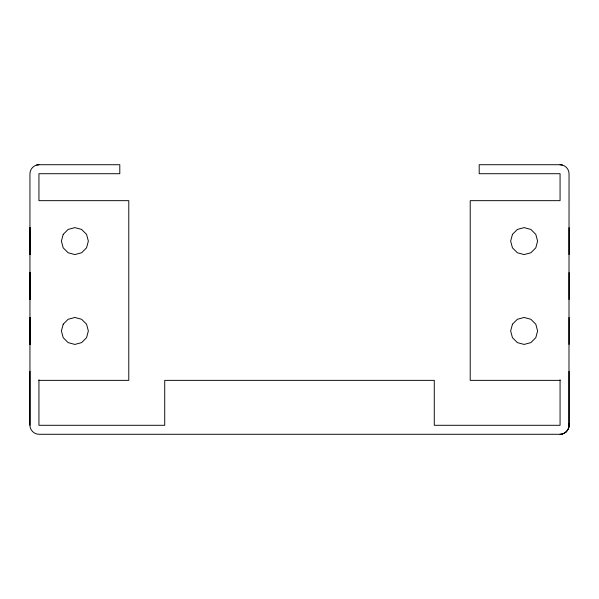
<?xml version="1.0" encoding="UTF-8"?>
<svg xmlns="http://www.w3.org/2000/svg" width="599" height="599" viewBox="0 0 599 599"><rect width="100%" height="100%" fill="white"/><g stroke="black" fill="none" stroke-linecap="round" stroke-linejoin="round"><path stroke-width="0.9" d="M568.975 426.892L569.043 173.71C569.08 168.903 564.872 164.695 560.065 164.725L479.2 164.725L479.2 173.71L560.065 173.71L560.065 200.665L470.215 200.665L470.215 380.365L560.065 380.365M29.95 371.38L29.95 425.29C29.898 430.089 34.128 434.32 38.935 434.275L560.065 434.275C565.381 434.35 569.941 429.079 568.953 423.98M29.95 425.29L29.95 173.71C29.92 168.903 34.128 164.695 38.935 164.725L119.8 164.725L119.8 173.71L38.935 173.71L38.935 200.665L128.785 200.665L128.785 380.365L38.935 380.365M568.908 426.892L569.05 425.29M568.301 428.877L569.005 426.174M567.253 430.674L568.526 428.322M565.823 432.186L567.53 430.284M564.086 433.324L566.1 431.946M562.132 434.035L564.295 433.212M36.614 165.032L38.935 164.725M560.065 434.275L562.244 434.005M560.065 164.725L562.386 165.032M569.05 227.62L569.05 254.575M569.05 272.545L569.05 299.5M569.05 317.47L569.05 344.425M569.05 371.38L569.05 426.892M560.065 379.744L560.065 425.29L434.275 425.29L434.275 380.365L164.725 380.365L164.725 425.29L38.935 425.29L38.935 379.744M29.95 317.47L29.95 344.425L29.95 317.47M29.95 272.545L29.95 299.5L29.95 272.545M29.95 227.62L29.95 254.575L29.95 227.62M63.202 234.359L61.398 241.097L63.202 247.836L68.136 252.771L74.875 254.575L81.614 252.771L86.548 247.836L88.353 241.097L86.548 234.359L81.614 229.424L74.875 227.62L68.136 229.424L63.202 234.359M63.202 324.209L61.398 330.947L63.202 337.686L68.136 342.621L74.875 344.425L81.614 342.621L86.548 337.686L88.353 330.947L86.548 324.209L81.614 319.274L74.875 317.47L68.136 319.274L63.202 324.209M512.452 234.359L510.648 241.097L512.452 247.836L517.386 252.771L524.125 254.575L530.864 252.771L535.798 247.836L537.602 241.097L535.798 234.359L530.864 229.424L524.125 227.62L517.386 229.424L512.452 234.359M512.452 324.209L510.648 330.947L512.452 337.686L517.386 342.621L524.125 344.425L530.864 342.621L535.798 337.686L537.602 330.947L535.798 324.209L530.864 319.274L524.125 317.47L517.386 319.274L512.452 324.209"/></g></svg>
